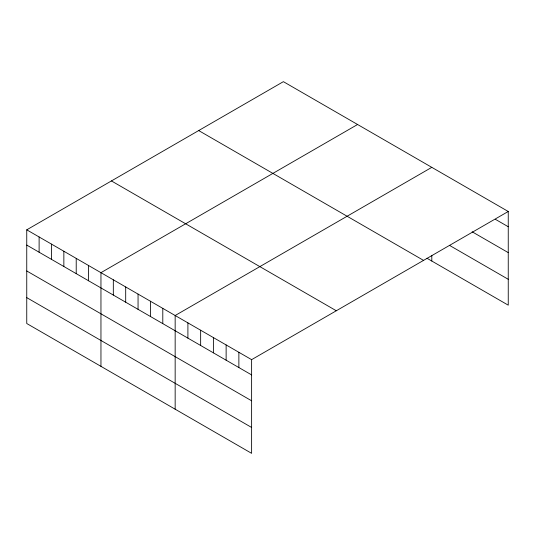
<?xml version="1.0" encoding="UTF-8"?>
<svg xmlns="http://www.w3.org/2000/svg" width="535" height="535" viewBox="0 0 535 535"><rect width="100%" height="100%" fill="white"/><g stroke="black" fill="none" stroke-linecap="round" stroke-linejoin="round"><path stroke-width="0.8" d="M508.25 211.486L251.617 359.654L251.617 453.339L26.75 323.514L26.75 229.829L283.383 81.661L508.25 211.486L508.25 305.171L426.983 258.251M357.587 124.501L100.954 272.669L100.954 366.355M431.798 167.348L175.159 315.516L175.159 409.195M495.51 219.383L508.25 226.74M472.144 231.782L508.25 252.62M449.494 245.364L508.25 279.29M198.692 130.56L423.559 260.385M111.44 180.937L336.308 310.761M26.75 229.829L251.617 359.654M26.75 245.083L251.617 374.908M26.75 270.964L251.617 400.789M26.75 297.634L251.617 427.458M431.798 255.369L431.798 261.033M238.871 352.297L238.871 367.552M226.131 344.941L226.131 360.195M213.391 337.585L213.391 352.839M200.645 330.229L200.645 345.483M187.905 322.873L187.905 338.127M162.794 308.374L162.794 323.628M150.429 301.232L150.429 316.486M138.057 294.089L138.057 309.344M125.692 286.954L125.692 302.208M113.326 279.812L113.326 295.066M88.589 265.534L88.589 280.788M76.217 258.392L76.217 273.646M63.852 251.249L63.852 266.504M51.487 244.107L51.487 259.361M39.115 236.972L39.115 252.226"/></g></svg>
